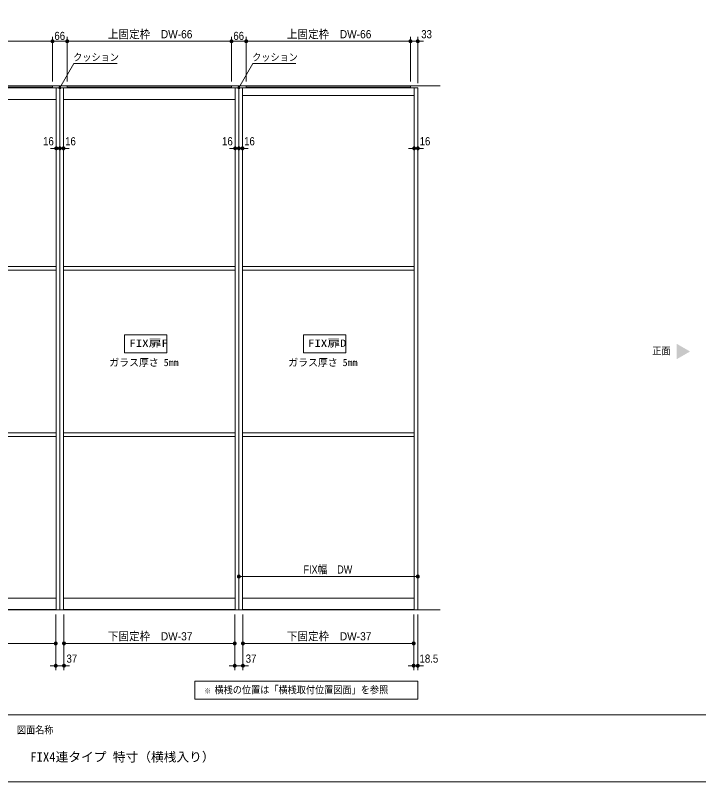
# Model space of a CAD drawing. Units: millimetres, scale not verified. Extents: x -6062 to 6062, y -3045 to 3045.
# Drawn here: x -3909 to -843, y -2770 to 666 of the extents above; entities that cross this region are included whole.
import ezdxf
from ezdxf.enums import TextEntityAlignment as Align

# ---------------------------------------------------------------- set-up
doc = ezdxf.new("R2010")
doc.units = ezdxf.units.MM
doc.header["$LTSCALE"] = 20
for name, color, linetype, lineweight in [('0-0_3一般', 7, 'Continuous', 9), ('0-1_2寸法-3', 7, 'Continuous', 9), ('0-2_2寸法-1', 7, 'Continuous', 9), ('0-3_0', 7, 'Continuous', 9), ('0-4_2寸法-2', 7, 'Continuous', 9), ('0-5_1図面枠', 7, 'Continuous', 9)]:
    doc.layers.add(name, color=color, linetype=linetype, lineweight=lineweight)
doc.styles.add('ＭＳ ゴシック', font='')
doc.styles.add('ＭＳ Ｐゴシック', font='')
doc.styles.get('ＭＳ ゴシック').set_extended_font_data('MS Gothic')
doc.styles.get('ＭＳ Ｐゴシック').set_extended_font_data('MS PGothic')

# ---------------------------------------------------------------- blocks, each defined once
blk = doc.blocks.new('_Dot')
at = {"layer": '0-3_0'}
for p, q in [((-10, 0), (-20, 0)), ((9.78, 2), (-9.78, 2)), ((7.99, 6), (-7.99, 6)), ((9.16, -3.98), (-9.16, -3.98)), ((6, -7.98), (-6, -7.98))]:
    blk.add_line(p, q, dxfattribs=at)
for points in [[(10, 0), (9.92, 1.25), (9.69, 2.49), (9.3, 3.68), (8.76, 4.82), (8.09, 5.88), (7.29, 6.85), (6.37, 7.71), (5.36, 8.44), (4.26, 9.05), (3.09, 9.51), (1.87, 9.82), (0.63, 9.98), (-0.63, 9.98), (-1.87, 9.82), (-3.09, 9.51), (-4.26, 9.05), (-5.36, 8.44), (-6.37, 7.71), (-7.29, 6.85), (-8.09, 5.88), (-8.76, 4.82), (-9.3, 3.68), (-9.69, 2.49), (-9.92, 1.25), (-10, 0), (0, 0)], [(-10, 0), (-9.92, -1.25), (-9.69, -2.49), (-9.3, -3.68), (-8.76, -4.82), (-8.09, -5.88), (-7.29, -6.85), (-6.37, -7.71), (-5.36, -8.44), (-4.26, -9.05), (-3.09, -9.51), (-1.87, -9.82), (-0.63, -9.98), (0.63, -9.98), (1.87, -9.82), (3.09, -9.51), (4.26, -9.05), (5.36, -8.44), (6.37, -7.71), (7.29, -6.85), (8.09, -5.88), (8.76, -4.82), (9.3, -3.68), (9.69, -2.49), (9.92, -1.25), (10, 0), (0, 0)]]:
    blk.add_lwpolyline(points, close=True, dxfattribs=at)
blk = doc.blocks.new('グループ-51')
at = {"layer": '0-0_3一般'}
for p, q in [((-70560, 6840), (-54500, 6840)), ((-70560, -40000), (-70560, 6840)), ((-70240, -40000), (-70240, 6840)), ((-54820, 6840), (-54820, -40000)), ((-54500, 6840), (-54500, -40000)), ((-70240, 5780), (-54820, 5780)), ((-70240, -38940), (-54820, -38940)), ((-70560, -40000), (-54500, -40000))]:
    blk.add_line(p, q, dxfattribs=at)
blk = doc.blocks.new('グループ-52')
at = {"layer": '0-0_3一般'}
blk.add_lwpolyline([(-55160, 7000), (-55160, 6880), (-69900, 6880), (-69900, 7000)], close=True, dxfattribs=at)
blk = doc.blocks.new('グループ-53')
at = {"layer": '0-0_3一般'}
blk.add_lwpolyline([(-70190, -39970), (-70190, -40000), (-54870, -40000), (-54870, -39970)], close=True, dxfattribs=at)
blk = doc.blocks.new('グループ-54')
at = {"layer": '0-0_3一般'}
for p, q in [((-54180, -40000), (-54180, 6840)), ((-38760, 6840), (-38760, -40000)), ((-38440, 6840), (-38440, -40000)), ((-54180, 5780), (-38760, 5780)), ((-54180, -38940), (-38760, -38940)), ((-54500, -40000), (-38440, -40000))]:
    blk.add_line(p, q, dxfattribs=at)
blk.add_lwpolyline([(-54500, -40000), (-54500, 6840), (-38440, 6840)], dxfattribs=at)
blk = doc.blocks.new('グループ-55')
at = {"layer": '0-0_3一般'}
for p, q in [((-53840, 7000), (-39100, 7000)), ((-53840, 6880), (-53840, 7000)), ((-39100, 6880), (-53840, 6880)), ((-39100, 7000), (-39100, 6880))]:
    blk.add_line(p, q, dxfattribs=at)
blk = doc.blocks.new('グループ-56')
at = {"layer": '0-0_3一般'}
for p, q in [((-38810, -39970), (-54130, -39970)), ((-54130, -39970), (-54130, -40000)), ((-54130, -40000), (-38810, -40000)), ((-38810, -40000), (-38810, -39970))]:
    blk.add_line(p, q, dxfattribs=at)
blk = doc.blocks.new('グループ-57')
at = {"layer": '0-0_3一般'}
for p, q in [((-38440, 6840), (-22380, 6840)), ((-38440, -40000), (-38440, 6840)), ((-38120, -40000), (-38120, 6840)), ((-22700, 6840), (-22700, -40000)), ((-22380, 6840), (-22380, -40000)), ((-38120, 5780), (-22700, 5780)), ((-38120, -38940), (-22700, -38940)), ((-38440, -40000), (-22380, -40000))]:
    blk.add_line(p, q, dxfattribs=at)
blk = doc.blocks.new('グループ-58')
at = {"layer": '0-0_3一般'}
blk.add_lwpolyline([(-23040, 7000), (-23040, 6880), (-37780, 6880), (-37780, 7000)], close=True, dxfattribs=at)
blk = doc.blocks.new('グループ-59')
at = {"layer": '0-0_3一般'}
blk.add_lwpolyline([(-38070, -39970), (-38070, -40000), (-22750, -40000), (-22750, -39970)], close=True, dxfattribs=at)
blk = doc.blocks.new('グループ-60')
at = {"layer": '0-0_3一般'}
for p, q in [((-22060, -40000), (-22060, 6840)), ((-6640, 6840), (-6640, -40000)), ((-6320, 6840), (-6320, -40000)), ((-22060, 6140), (-6640, 6140)), ((-22060, -38940), (-6640, -38940)), ((-6320, -40000), (-22380, -40000))]:
    blk.add_line(p, q, dxfattribs=at)
blk.add_lwpolyline([(-22380, -40000), (-22380, 6840), (-6320, 6840)], dxfattribs=at)
blk = doc.blocks.new('グループ-61')
at = {"layer": '0-0_3一般'}
for p, q in [((-21720, 7000), (-6980, 7000)), ((-21720, 6880), (-21720, 7000)), ((-6980, 6880), (-21720, 6880)), ((-6980, 7000), (-6980, 6880))]:
    blk.add_line(p, q, dxfattribs=at)
blk = doc.blocks.new('グループ-62')
at = {"layer": '0-0_3一般'}
for p, q in [((-6690, -39970), (-22010, -39970)), ((-22010, -39970), (-22010, -40000)), ((-22010, -40000), (-6690, -40000)), ((-6690, -40000), (-6690, -39970))]:
    blk.add_line(p, q, dxfattribs=at)
blk = doc.blocks.new('グループ-63')
at = {"layer": '0-0_3一般'}
for p, q in [((-4320, 7000), (-72560, 7000)), ((-70560, 7000), (-70560, -40000)), ((-38440, 7000), (-38440, -40000)), ((-4320, -40000), (-72560, -40000))]:
    blk.add_line(p, q, dxfattribs=at)
blk = doc.blocks.new('グループ-64')
at = {"layer": '0-0_3一般'}
for p, q in [((-70240, -9200), (-54820, -9200)), ((-54820, -9520), (-70240, -9520)), ((-54180, -9200), (-38760, -9200)), ((-38760, -9520), (-54180, -9520)), ((-38120, -9200), (-22700, -9200)), ((-22700, -9520), (-38120, -9520)), ((-22060, -9200), (-6640, -9200)), ((-6640, -9520), (-22060, -9520)), ((-70240, -24120), (-54820, -24120)), ((-54820, -24440), (-70240, -24440)), ((-54180, -24120), (-38760, -24120)), ((-38760, -24440), (-54180, -24440)), ((-38120, -24120), (-22700, -24120)), ((-22700, -24440), (-38120, -24440)), ((-22060, -24120), (-6640, -24120)), ((-6640, -24440), (-22060, -24440))]:
    blk.add_line(p, q, dxfattribs=at)
for name in ['グループ-63', 'グループ-52', 'グループ-55', 'グループ-58', 'グループ-61', 'グループ-51', 'グループ-54', 'グループ-57', 'グループ-60', 'グループ-53', 'グループ-56', 'グループ-59', 'グループ-62']:
    blk.add_blockref(name, (0, 0), dxfattribs=at)
blk = doc.blocks.new('グループ-77')
at = {"layer": '0-5_1図面枠'}
blk.add_line((-80000, -49400), (80000, -49400), dxfattribs=at)
blk.add_lwpolyline([(-80000, 55400), (80000, 55400), (80000, -55400), (-80000, -55400)], close=True, dxfattribs=at)
blk = doc.blocks.new('図面枠')
at = {"layer": '0-5_1図面枠'}
blk.add_blockref('グループ-77', (0, 0), dxfattribs=at)
at = {"layer": '0-5_1図面枠', "style": 'ＭＳ ゴシック', "width": 0.9}
blk.add_text('図面名称', height=650.9, dxfattribs=at).set_placement((-42300.1, -51283.9), align=Align.BOTTOM_LEFT)

msp = doc.modelspace()

# ---------------------------------------------------------------- linework, layer by layer
at = {"layer": '0-1_2寸法-3'}
for p, q in [((-3709.31, 346.99), (-3709.69, 346.99)), ((-3709.31, 346.99), (-3709.69, 346.99)), ((-2906.31, 346.99), (-2906.69, 346.99)), ((-2906.31, 346.99), (-2906.69, 346.99)), ((-3704.6, 342.99), (-3714.4, 342.99)), ((-3705.5, 338.99), (-3713.5, 338.99)), ((-2901.6, 342.99), (-2911.4, 342.99)), ((-2902.5, 338.99), (-2910.5, 338.99))]:
    msp.add_line(p, q, dxfattribs=at)
for points in [[(-3709.5, 342), (-3647.15, 450), (-3453.06, 450)], [(-2906.5, 342), (-2844.15, 450), (-2650.06, 450)]]:
    msp.add_lwpolyline(points, dxfattribs=at)
for points in [[(-3419, -767), (-3229, -767), (-3229, -847), (-3419, -847)], [(-2616, -767), (-2426, -767), (-2426, -847), (-2616, -847)], [(-3103.5, -2320), (-2103.5, -2320), (-2103.5, -2400), (-3103.5, -2400)]]:
    msp.add_lwpolyline(points, close=True, dxfattribs=at)
for centre in [(-3709.5, 342), (-3709.5, 342), (-2906.5, 342), (-2906.5, 342)]:
    msp.add_circle(centre, 5.01, dxfattribs=at)
msp.add_solid([(-942.78, -805.93), (-882.04, -841), (-942.78, -876.07)], dxfattribs=at)
at = {"layer": '0-2_2寸法-1'}
for p, q in [((-3755.21, 550), (-4466.79, 550)), ((-3742.5, 370), (-3742.5, 570)), ((-3742.5, 370), (-3742.5, 570)), ((-3689.21, 550), (-3729.79, 550)), ((-3676.5, 370), (-3676.5, 570)), ((-3676.5, 370), (-3676.5, 570)), ((-2952.21, 550), (-3663.79, 550)), ((-2939.5, 370), (-2939.5, 570)), ((-2939.5, 370), (-2939.5, 570)), ((-2886.21, 550), (-2926.79, 550)), ((-2873.5, 370), (-2873.5, 570)), ((-2873.5, 370), (-2873.5, 570)), ((-2149.21, 550), (-2860.79, 550)), ((-2136.5, 370), (-2136.5, 570)), ((-2906.5, -1830), (-2906.3, -1830)), ((-2116.21, -1850), (-2893.79, -1850)), ((-2103.5, -1830), (-2103.3, -1830)), ((-3728, -2020), (-3728, -2170)), ((-3691, -2020), (-3691, -2170)), ((-2925, -2020), (-2925, -2170)), ((-2888, -2020), (-2888, -2170)), ((-2122, -2020), (-2122, -2170)), ((-3740.71, -2150), (-4481.29, -2150)), ((-2937.71, -2150), (-3678.29, -2150)), ((-2134.71, -2150), (-2875.29, -2150))]:
    msp.add_line(p, q, dxfattribs=at)
at = {"layer": '0-4_2寸法-2'}
for p, q in [((-2149.21, 550), (-2161.92, 550)), ((-2136.5, 370), (-2136.5, 570)), ((-2136.5, 550), (-2103.5, 550)), ((-2103.5, 362), (-2103.5, 570)), ((-2090.79, 550), (-2078.08, 550)), ((-3738.21, 70), (-3750.92, 70)), ((-3722.21, 70), (-3734.92, 70)), ((-3725.5, 90), (-3725.3, 90)), ((-3725.5, 70), (-3709.5, 70)), ((-3709.5, 89), (-3709.5, 90)), ((-3709.5, 89), (-3709.5, 90)), ((-3693.5, 70), (-3709.5, 70)), ((-3696.79, 70), (-3684.08, 70)), ((-3693.5, 90), (-3693.3, 90)), ((-3680.79, 70), (-3668.08, 70)), ((-2935.21, 70), (-2947.92, 70)), ((-2919.21, 70), (-2931.92, 70)), ((-2922.5, 90), (-2922.3, 90)), ((-2922.5, 70), (-2906.5, 70)), ((-2906.5, 89), (-2906.5, 90)), ((-2906.5, 89), (-2906.5, 90)), ((-2890.5, 70), (-2906.5, 70)), ((-2893.79, 70), (-2881.08, 70)), ((-2890.5, 90), (-2890.3, 90)), ((-2877.79, 70), (-2865.08, 70)), ((-2132.21, 70), (-2144.92, 70)), ((-2119.5, 90), (-2119.3, 90)), ((-2119.5, 70), (-2103.5, 70)), ((-2103.5, 89), (-2103.5, 90)), ((-2090.79, 70), (-2078.08, 70)), ((-3728, -2020), (-3728, -2270)), ((-3691, -2020), (-3691, -2270)), ((-2925, -2020), (-2925, -2270)), ((-2888, -2020), (-2888, -2270)), ((-2122, -2020), (-2122, -2270)), ((-2103.5, -2020), (-2103.5, -2270)), ((-3740.71, -2250), (-3753.42, -2250)), ((-3728, -2250), (-3691, -2250)), ((-3678.29, -2250), (-3665.58, -2250)), ((-2937.71, -2250), (-2950.42, -2250)), ((-2888, -2250), (-2925, -2250)), ((-2875.29, -2250), (-2862.58, -2250)), ((-2134.71, -2250), (-2147.42, -2250)), ((-2122, -2250), (-2103.5, -2250)), ((-2090.79, -2250), (-2078.08, -2250))]:
    msp.add_line(p, q, dxfattribs=at)

# ---------------------------------------------------------------- block references
at = {"layer": '0-0_3一般', "xscale": 0.05, "yscale": 0.05}
msp.add_blockref('グループ-64', (-1787.5, 0), dxfattribs=at)
at = {"layer": '0-2_2寸法-1', "xscale": 0.6356201, "yscale": 0.6356201}
for p in [(-3742.5, 550), (-3676.5, 550), (-2939.5, 550), (-2873.5, 550), (-2136.5, 550), (-2103.5, -1850), (-3728, -2150), (-2925, -2150), (-2122, -2150)]:
    msp.add_blockref('_Dot', p, dxfattribs=at)
at = {"layer": '0-2_2寸法-1', "xscale": 0.6356201, "yscale": 0.6356201, "rotation": 180}
for p in [(-3742.5, 550), (-3676.5, 550), (-2939.5, 550), (-2873.5, 550), (-2906.5, -1850), (-3691, -2150), (-2888, -2150)]:
    msp.add_blockref('_Dot', p, dxfattribs=at)
at = {"layer": '0-4_2寸法-2', "xscale": 0.6356201, "yscale": 0.6356201}
for p in [(-2136.5, 550), (-3725.5, 70), (-3709.5, 70), (-2922.5, 70), (-2906.5, 70), (-2119.5, 70), (-3728, -2250), (-2925, -2250), (-2122, -2250)]:
    msp.add_blockref('_Dot', p, dxfattribs=at)
at = {"layer": '0-4_2寸法-2', "xscale": 0.6356201, "yscale": 0.6356201, "rotation": 180}
for p in [(-2103.5, 550), (-3709.5, 70), (-3693.5, 70), (-2906.5, 70), (-2890.5, 70), (-2103.5, 70), (-3691, -2250), (-2888, -2250), (-2103.5, -2250)]:
    msp.add_blockref('_Dot', p, dxfattribs=at)
at = {"layer": '0-5_1図面枠', "xscale": 0.05, "yscale": 0.05}
msp.add_blockref('図面枠', (-1787.5, 0), dxfattribs=at)

# ---------------------------------------------------------------- texts
at = {"layer": '0-1_2寸法-3', "style": 'ＭＳ ゴシック'}
for s, height, width, p in [('クッション', 32.55, 0.9, (-3649.65, 452.39)), ('クッション', 32.55, 0.9, (-2846.65, 452.39)), ('FIX扉F', 32.55, 1.3, (-3397.89, -829.87)), ('FIX扉D', 32.55, 1.3, (-2596.33, -829.87)), ('正面', 32.55, 0.9, (-1051.26, -863.78)), ('横桟の位置は「横桟取付位置図面」を参照', 32.55, 0.9, (-3015.68, -2384.03)), ('※', 23.31, 0.9, (-3061.52, -2382.25))]:
    msp.add_text(s, height=height, dxfattribs=dict(at, width=width)).set_placement(p, align=Align.BOTTOM_LEFT)
for p in [(-3487.79, -916.45), (-2684.79, -916.45)]:
    msp.add_text('ガラス厚さ 5mm', height=32.55, dxfattribs=at).set_placement(p, align=Align.BOTTOM_LEFT)
at = {"layer": '0-2_2寸法-1', "style": 'ＭＳ Ｐゴシック'}
for s, height, width, p in [('66', 36.66, 0.9, (-3734.09, 544.94)), ('上固定枠\u3000DW-66', 36.66, 0.95, (-3494.08, 552.53)), ('66', 36.66, 0.9, (-2931.09, 544.94)), ('上固定枠\u3000DW-66', 36.66, 0.95, (-2691.08, 552.53)), ('FIX幅\u3000DW', 36.69, 0.85, (-2616.27, -1847.65)), ('下固定枠\u3000DW-37', 36.66, 0.95, (-3494.08, -2147.47)), ('下固定枠\u3000DW-37', 36.66, 0.95, (-2691.08, -2147.47))]:
    msp.add_text(s, height=height, dxfattribs=dict(at, width=width)).set_placement(p, align=Align.BOTTOM_LEFT)
at = {"layer": '0-4_2寸法-2', "style": 'ＭＳ Ｐゴシック', "width": 0.9}
for s, height, p in [('33', 36.66, (-2088.09, 552.48)), ('16', 36.66, (-3784.83, 72.48)), ('16', 36.66, (-3685.82, 72.48)), ('16', 36.66, (-2981.83, 72.48)), ('16', 36.66, (-2882.82, 72.48)), ('16', 36.66, (-2095.33, 72.48)), ('37', 36.66, (-3679.8, -2247.52)), ('37', 36.66, (-2875.8, -2247.52)), ('18.5', 36.69, (-2095.96, -2247.52))]:
    msp.add_text(s, height=height, dxfattribs=at).set_placement(p, align=Align.BOTTOM_LEFT)
at = {"layer": '0-5_1図面枠', "style": 'ＭＳ ゴシック'}
msp.add_text('FIX4連タイプ 特寸（横桟入り）', height=41.84, dxfattribs=at).set_placement((-3842.46, -2692.37), align=Align.BOTTOM_LEFT)

doc.saveas('drawing.dxf')
